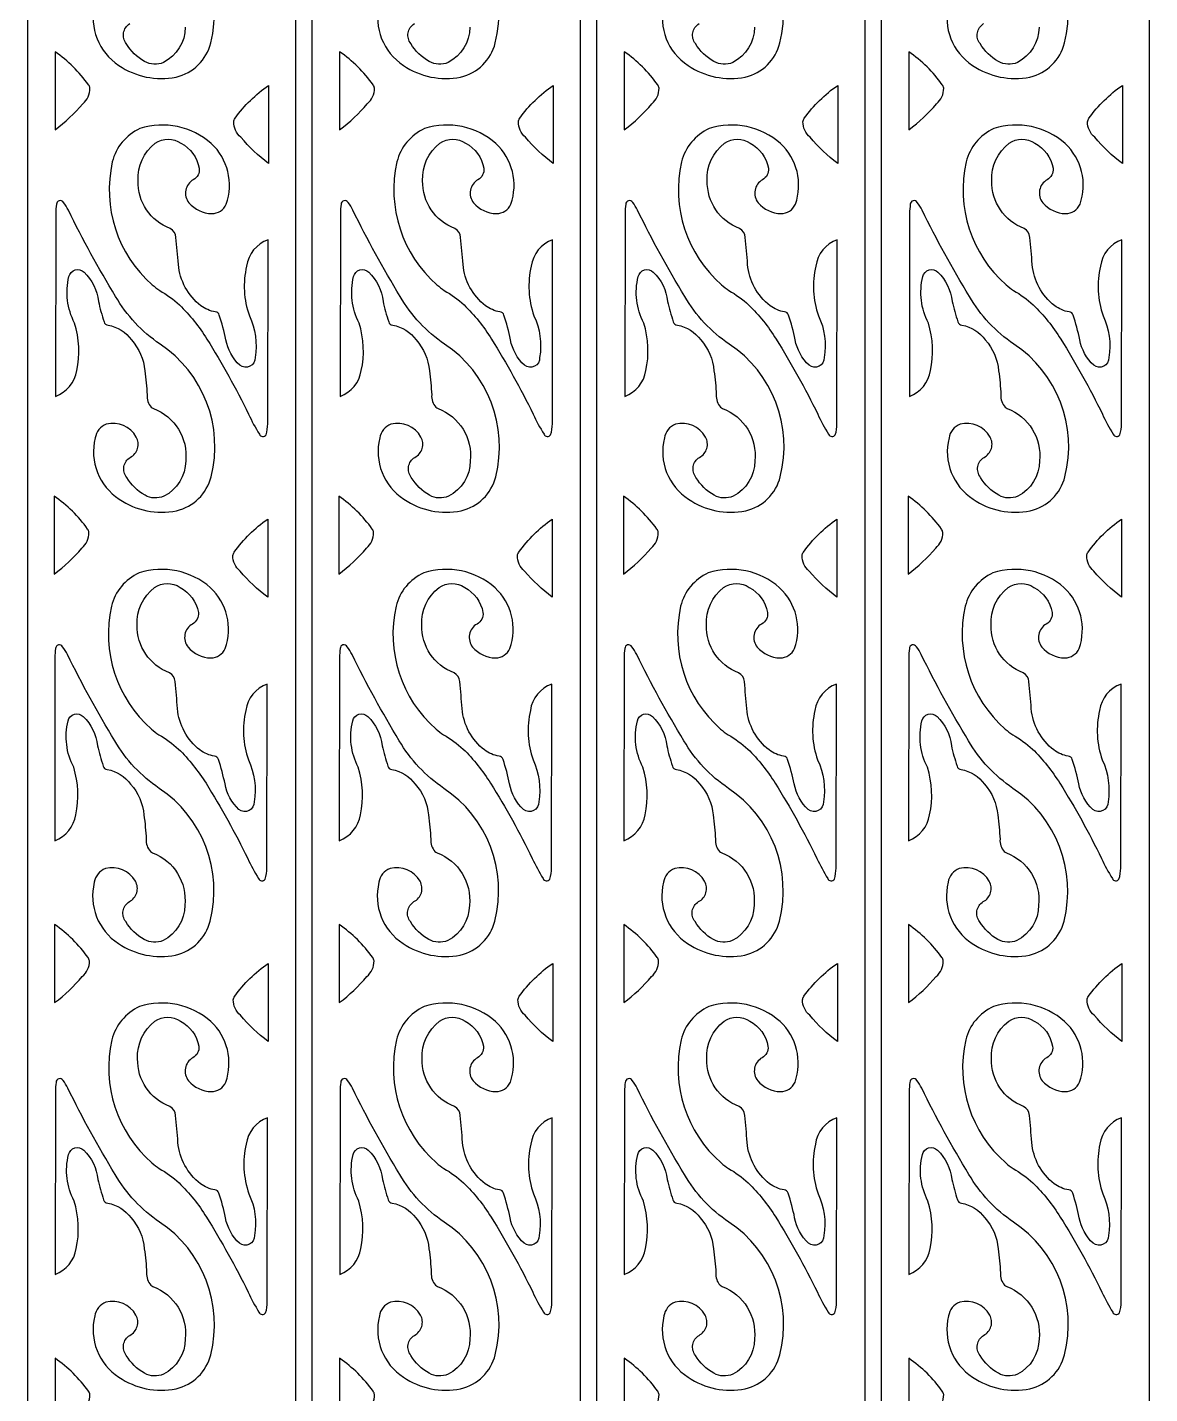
# Model space of a CAD drawing. Header units: millimetres. Extents: x -473 to 1356, y -998 to 3157.
# Drawn here: x -473 to -55, y -499 to 10 of the extents above; entities that cross this region are included whole.
import ezdxf

# ---------------------------------------------------------------- set-up
doc = ezdxf.new("R2010")
doc.units = ezdxf.units.MM
doc.layers.add('Default', color=70, linetype='Continuous')

msp = doc.modelspace()

# ---------------------------------------------------------------- linework, layer by layer
at = {"layer": 'Default'}
for points in [[(-473.5, -998), (-373.5, -998), (-373.5, 998), (-473.5, 998)], [(-367.5, -998), (-267.5, -998), (-267.5, 998), (-367.5, 998)], [(-261.5, -998), (-161.5, -998), (-161.5, 998), (-261.5, 998)], [(-155.5, -998), (-55.5, -998), (-55.5, 998), (-155.5, 998)]]:
    msp.add_lwpolyline(points, close=True, dxfattribs=at)
for points in [[(-448.39, 18.75, 0.320078), (-439.42, -4.04, 0.200642), (-418.12, -8.39, 0.28207), (-405.22, 4.32, 0.317808), (-424.24, 53.76, -0.11268)], [(-342.39, 18.75, 0.320078), (-333.42, -4.04, 0.200642), (-312.12, -8.39, 0.28207), (-299.22, 4.32, 0.317808), (-318.24, 53.76, -0.11268)], [(-236.39, 18.75, 0.320078), (-227.42, -4.04, 0.200642), (-206.12, -8.39, 0.28207), (-193.22, 4.32, 0.317808), (-212.24, 53.76, -0.11268)], [(-130.39, 18.75, 0.320078), (-121.42, -4.04, 0.200642), (-100.12, -8.39, 0.28207), (-87.22, 4.32, 0.317808), (-106.24, 53.76, -0.11268)], [(-414.69, 10.18, -0.280497), (-422.78, -2.95, -0.229128), (-429.83, -2.6, -0.128022), (-436.66, 4.08, -0.447908), (-435.34, 11.54, 0.425572)], [(-308.69, 10.18, -0.280497), (-316.78, -2.95, -0.229128), (-323.83, -2.6, -0.128022), (-330.66, 4.08, -0.447908), (-329.34, 11.54, 0.425572)], [(-202.69, 10.18, -0.280497), (-210.78, -2.95, -0.229128), (-217.83, -2.6, -0.128022), (-224.66, 4.08, -0.447908), (-223.34, 11.54, 0.425572)], [(-96.69, 10.18, -0.280497), (-104.78, -2.95, -0.229128), (-111.83, -2.6, -0.128022), (-118.66, 4.08, -0.447908), (-117.34, 11.54, 0.425572)]]:
    msp.add_lwpolyline(points, format="xyb", dxfattribs=at)
for points in [[(-450.72, -11.24, 0.086422), (-463.18, 1.03), (-463.18, -28.04, 0.059153), (-452.88, -18.34, 0.225593), (-450.21, -12.52, 0.123179)], [(-344.72, -11.24, 0.086422), (-357.18, 1.03), (-357.18, -28.04, 0.059153), (-346.88, -18.34, 0.225593), (-344.21, -12.52, 0.123179)], [(-238.72, -11.24, 0.086422), (-251.18, 1.03), (-251.18, -28.04, 0.059153), (-240.88, -18.34, 0.225593), (-238.21, -12.52, 0.123179)], [(-132.72, -11.24, 0.086422), (-145.18, 1.03), (-145.18, -28.04, 0.059153), (-134.88, -18.34, 0.225593), (-132.21, -12.52, 0.123179)], [(-396.12, -23.73, -0.086422), (-383.66, -11.47), (-383.66, -40.53, -0.059153), (-393.96, -30.83, -0.225593), (-396.63, -25.01, -0.123179)], [(-290.12, -23.73, -0.086422), (-277.66, -11.47), (-277.66, -40.53, -0.059153), (-287.96, -30.83, -0.225593), (-290.63, -25.01, -0.123179)], [(-184.12, -23.73, -0.086422), (-171.66, -11.47), (-171.66, -40.53, -0.059153), (-181.96, -30.83, -0.225593), (-184.63, -25.01, -0.123179)], [(-78.12, -23.73, -0.086422), (-65.66, -11.47), (-65.66, -40.53, -0.059153), (-75.96, -30.83, -0.225593), (-78.63, -25.01, -0.123179)], [(-387.07, -141.44, 0.607532), (-384.6, -141.69, 0.07766), (-383.96, -137.56), (-383.85, -69, 0.277254), (-391.84, -78.83, 0.142966), (-390.82, -97.3, -0.151279), (-388.69, -112.91, -0.633105), (-394.35, -115.79, -0.158849), (-399.56, -106.24, 0.032552), (-402, -97.1, 0.334294), (-403.49, -95.91, -0.113342), (-408.87, -93.57, -0.21106), (-417.24, -78.16, 0.007665), (-418.14, -68.1, 0.27104), (-420.27, -64.8, -0.318961), (-432.27, -47, -0.248162), (-425.83, -33.06, -0.315785), (-416.29, -32.99, -0.22883), (-409.49, -42.37, -0.306777), (-411.68, -46.63, 0.462418), (-413.32, -55.22, 0.21084), (-404.81, -59.27, 0.289861), (-399.43, -55.77, 0.297574), (-404.99, -33.12, 0.265986), (-431.55, -27.6, 0.230924), (-441.85, -40.02, 0.274729), (-426.96, -85.8, 0.02583), (-424.2, -87.89, -0.050438), (-416.85, -93.21, -0.057018), (-406.63, -105.99, -0.026241), (-391.11, -133.98, 0.03256)], [(-281.07, -141.44, 0.607532), (-278.6, -141.69, 0.07766), (-277.96, -137.56), (-277.85, -69, 0.277254), (-285.84, -78.83, 0.142966), (-284.82, -97.3, -0.151279), (-282.69, -112.91, -0.633105), (-288.35, -115.79, -0.158849), (-293.56, -106.24, 0.032552), (-296, -97.1, 0.334294), (-297.49, -95.91, -0.113342), (-302.87, -93.57, -0.21106), (-311.24, -78.16, 0.007665), (-312.14, -68.1, 0.27104), (-314.27, -64.8, -0.318961), (-326.27, -47, -0.248162), (-319.83, -33.06, -0.315785), (-310.29, -32.99, -0.22883), (-303.49, -42.37, -0.306777), (-305.68, -46.63, 0.462418), (-307.32, -55.22, 0.21084), (-298.81, -59.27, 0.289861), (-293.43, -55.77, 0.297574), (-298.99, -33.12, 0.265986), (-325.55, -27.6, 0.230924), (-335.85, -40.02, 0.274729), (-320.96, -85.8, 0.02583), (-318.2, -87.89, -0.050438), (-310.85, -93.21, -0.057018), (-300.63, -105.99, -0.026241), (-285.11, -133.98, 0.03256)], [(-175.07, -141.44, 0.607532), (-172.6, -141.69, 0.07766), (-171.96, -137.56), (-171.85, -69, 0.277254), (-179.84, -78.83, 0.142966), (-178.82, -97.3, -0.151279), (-176.69, -112.91, -0.633105), (-182.35, -115.79, -0.158849), (-187.56, -106.24, 0.032552), (-190, -97.1, 0.334294), (-191.49, -95.91, -0.113342), (-196.87, -93.57, -0.21106), (-205.24, -78.16, 0.007665), (-206.14, -68.1, 0.27104), (-208.27, -64.8, -0.318961), (-220.27, -47, -0.248162), (-213.83, -33.06, -0.315785), (-204.29, -32.99, -0.22883), (-197.49, -42.37, -0.306777), (-199.68, -46.63, 0.462418), (-201.32, -55.22, 0.21084), (-192.81, -59.27, 0.289861), (-187.43, -55.77, 0.297574), (-192.99, -33.12, 0.265986), (-219.55, -27.6, 0.230924), (-229.85, -40.02, 0.274729), (-214.96, -85.8, 0.02583), (-212.2, -87.89, -0.050438), (-204.85, -93.21, -0.057018), (-194.63, -105.99, -0.026241), (-179.11, -133.98, 0.03256)], [(-69.07, -141.44, 0.607532), (-66.6, -141.69, 0.07766), (-65.96, -137.56), (-65.85, -69, 0.277254), (-73.84, -78.83, 0.142966), (-72.82, -97.3, -0.151279), (-70.69, -112.91, -0.633105), (-76.35, -115.79, -0.158849), (-81.56, -106.24, 0.032552), (-84, -97.1, 0.334294), (-85.49, -95.91, -0.113342), (-90.87, -93.57, -0.21106), (-99.24, -78.16, 0.007665), (-100.14, -68.1, 0.27104), (-102.27, -64.8, -0.318961), (-114.27, -47, -0.248162), (-107.83, -33.06, -0.315785), (-98.29, -32.99, -0.22883), (-91.49, -42.37, -0.306777), (-93.68, -46.63, 0.462418), (-95.32, -55.22, 0.21084), (-86.81, -59.27, 0.289861), (-81.43, -55.77, 0.297574), (-86.99, -33.12, 0.265986), (-113.55, -27.6, 0.230924), (-123.85, -40.02, 0.274729), (-108.96, -85.8, 0.02583), (-106.2, -87.89, -0.050438), (-98.85, -93.21, -0.057018), (-88.63, -105.99, -0.026241), (-73.11, -133.98, 0.03256)], [(-455.11, -117.76, 0.127135), (-455.91, -100.03, -0.182839), (-457.99, -82.73, -0.592913), (-452.36, -81.08, -0.173801), (-447.03, -91.98, 0.025056), (-444.92, -99.54, 0.347821), (-443.41, -100.79, -0.184511), (-434.71, -106.3, -0.161269), (-429.76, -117.79, -0.022687), (-428.91, -126.81, 0.203133), (-427.35, -131.39, 0.103035), (-426.55, -131.89, -0.341915), (-414.53, -151.43, -0.280497), (-422.62, -164.56, -0.229128), (-429.67, -164.22, -0.128022), (-436.49, -157.54, -0.447908), (-435.18, -150.08, 0.425572), (-432.92, -142.5, 0.33808), (-444.08, -137.75, 0.274435), (-448.23, -142.86, 0.320078), (-439.25, -165.66, 0.200642), (-417.96, -170, 0.28207), (-405.06, -157.3, 0.317808), (-424.08, -107.86, -0.11268), (-440.64, -90.12, -0.023318), (-458.23, -57.99, 0.043642), (-460.05, -55.09, 0.776457), (-462.64, -55.79, 0.045129), (-462.89, -59.14), (-463, -127.4, 0.264519)], [(-349.11, -117.76, 0.127135), (-349.91, -100.03, -0.182839), (-351.99, -82.73, -0.592913), (-346.36, -81.08, -0.173801), (-341.03, -91.98, 0.025056), (-338.92, -99.54, 0.347821), (-337.41, -100.79, -0.184511), (-328.71, -106.3, -0.161269), (-323.76, -117.79, -0.022687), (-322.91, -126.81, 0.203133), (-321.35, -131.39, 0.103035), (-320.55, -131.89, -0.341915), (-308.53, -151.43, -0.280497), (-316.62, -164.56, -0.229128), (-323.67, -164.22, -0.128022), (-330.49, -157.54, -0.447908), (-329.18, -150.08, 0.425572), (-326.92, -142.5, 0.33808), (-338.08, -137.75, 0.274435), (-342.23, -142.86, 0.320078), (-333.25, -165.66, 0.200642), (-311.96, -170, 0.28207), (-299.06, -157.3, 0.317808), (-318.08, -107.86, -0.11268), (-334.64, -90.12, -0.023318), (-352.23, -57.99, 0.043642), (-354.05, -55.09, 0.776457), (-356.64, -55.79, 0.045129), (-356.89, -59.14), (-357, -127.4, 0.264519)], [(-243.11, -117.76, 0.127135), (-243.91, -100.03, -0.182839), (-245.99, -82.73, -0.592913), (-240.36, -81.08, -0.173801), (-235.03, -91.98, 0.025056), (-232.92, -99.54, 0.347821), (-231.41, -100.79, -0.184511), (-222.71, -106.3, -0.161269), (-217.76, -117.79, -0.022687), (-216.91, -126.81, 0.203133), (-215.35, -131.39, 0.103035), (-214.55, -131.89, -0.341915), (-202.53, -151.43, -0.280497), (-210.62, -164.56, -0.229128), (-217.67, -164.22, -0.128022), (-224.49, -157.54, -0.447908), (-223.18, -150.08, 0.425572), (-220.92, -142.5, 0.33808), (-232.08, -137.75, 0.274435), (-236.23, -142.86, 0.320078), (-227.25, -165.66, 0.200642), (-205.96, -170, 0.28207), (-193.06, -157.3, 0.317808), (-212.08, -107.86, -0.11268), (-228.64, -90.12, -0.023318), (-246.23, -57.99, 0.043642), (-248.05, -55.09, 0.776457), (-250.64, -55.79, 0.045129), (-250.89, -59.14), (-251, -127.4, 0.264519)], [(-137.11, -117.76, 0.127135), (-137.91, -100.03, -0.182839), (-139.99, -82.73, -0.592913), (-134.36, -81.08, -0.173801), (-129.03, -91.98, 0.025056), (-126.92, -99.54, 0.347821), (-125.41, -100.79, -0.184511), (-116.71, -106.3, -0.161269), (-111.76, -117.79, -0.022687), (-110.91, -126.81, 0.203133), (-109.35, -131.39, 0.103035), (-108.55, -131.89, -0.341915), (-96.53, -151.43, -0.280497), (-104.62, -164.56, -0.229128), (-111.67, -164.22, -0.128022), (-118.49, -157.54, -0.447908), (-117.18, -150.08, 0.425572), (-114.92, -142.5, 0.33808), (-126.08, -137.75, 0.274435), (-130.23, -142.86, 0.320078), (-121.25, -165.66, 0.200642), (-99.96, -170, 0.28207), (-87.06, -157.3, 0.317808), (-106.08, -107.86, -0.11268), (-122.64, -90.12, -0.023318), (-140.23, -57.99, 0.043642), (-142.05, -55.09, 0.776457), (-144.64, -55.79, 0.045129), (-144.89, -59.14), (-145, -127.4, 0.264519)], [(-451.04, -176.79, 0.086422), (-463.5, -164.52), (-463.5, -193.59, 0.059153), (-453.2, -183.89, 0.225593), (-450.54, -178.07, 0.123179)], [(-345.04, -176.79, 0.086422), (-357.5, -164.52), (-357.5, -193.59, 0.059153), (-347.2, -183.89, 0.225593), (-344.54, -178.07, 0.123179)], [(-239.04, -176.79, 0.086422), (-251.5, -164.52), (-251.5, -193.59, 0.059153), (-241.2, -183.89, 0.225593), (-238.54, -178.07, 0.123179)], [(-133.04, -176.79, 0.086422), (-145.5, -164.52), (-145.5, -193.59, 0.059153), (-135.2, -183.89, 0.225593), (-132.54, -178.07, 0.123179)], [(-396.44, -185.37, -0.086422), (-383.99, -173.11), (-383.99, -202.17, -0.059153), (-394.29, -192.47, -0.225593), (-396.95, -186.65, -0.123179)], [(-396.44, -185.37, -0.086422), (-383.99, -173.11), (-383.99, -202.17, -0.059153), (-394.29, -192.47, -0.225593), (-396.95, -186.65, -0.123179)], [(-290.44, -185.37, -0.086422), (-277.99, -173.11), (-277.99, -202.17, -0.059153), (-288.29, -192.47, -0.225593), (-290.95, -186.65, -0.123179)], [(-290.44, -185.37, -0.086422), (-277.99, -173.11), (-277.99, -202.17, -0.059153), (-288.29, -192.47, -0.225593), (-290.95, -186.65, -0.123179)], [(-184.44, -185.37, -0.086422), (-171.99, -173.11), (-171.99, -202.17, -0.059153), (-182.29, -192.47, -0.225593), (-184.95, -186.65, -0.123179)], [(-184.44, -185.37, -0.086422), (-171.99, -173.11), (-171.99, -202.17, -0.059153), (-182.29, -192.47, -0.225593), (-184.95, -186.65, -0.123179)], [(-78.44, -185.37, -0.086422), (-65.99, -173.11), (-65.99, -202.17, -0.059153), (-76.29, -192.47, -0.225593), (-78.95, -186.65, -0.123179)], [(-78.44, -185.37, -0.086422), (-65.99, -173.11), (-65.99, -202.17, -0.059153), (-76.29, -192.47, -0.225593), (-78.95, -186.65, -0.123179)], [(-387.39, -307, 0.607532), (-384.93, -307.24, 0.07766), (-384.28, -303.11), (-384.17, -234.55, 0.277254), (-392.16, -244.38, 0.142966), (-391.15, -262.85, -0.151279), (-389.01, -278.46, -0.633105), (-394.67, -281.34, -0.158849), (-399.88, -271.79, 0.032552), (-402.33, -262.65, 0.334294), (-403.82, -261.46, -0.113342), (-409.2, -259.12, -0.21106), (-417.57, -243.71, 0.007665), (-418.46, -233.65, 0.27104), (-420.59, -230.35, -0.318961), (-432.59, -212.55, -0.248162), (-426.16, -198.61, -0.315785), (-416.62, -198.54, -0.22883), (-409.81, -207.92, -0.306777), (-412.01, -212.18, 0.462418), (-413.65, -220.77, 0.21084), (-405.13, -224.82, 0.289861), (-399.76, -221.32, 0.297574), (-405.32, -198.67, 0.265986), (-431.87, -193.15, 0.230924), (-442.18, -205.57, 0.274729), (-427.28, -251.35, 0.02583), (-424.52, -253.44, -0.050438), (-417.17, -258.76, -0.057018), (-406.95, -271.54, -0.026241), (-391.43, -299.53, 0.03256)], [(-281.39, -307, 0.607532), (-278.93, -307.24, 0.07766), (-278.28, -303.11), (-278.17, -234.55, 0.277254), (-286.16, -244.38, 0.142966), (-285.15, -262.85, -0.151279), (-283.01, -278.46, -0.633105), (-288.67, -281.34, -0.158849), (-293.88, -271.79, 0.032552), (-296.33, -262.65, 0.334294), (-297.82, -261.46, -0.113342), (-303.2, -259.12, -0.21106), (-311.57, -243.71, 0.007665), (-312.46, -233.65, 0.27104), (-314.59, -230.35, -0.318961), (-326.59, -212.55, -0.248162), (-320.16, -198.61, -0.315785), (-310.62, -198.54, -0.22883), (-303.81, -207.92, -0.306777), (-306.01, -212.18, 0.462418), (-307.65, -220.77, 0.21084), (-299.13, -224.82, 0.289861), (-293.76, -221.32, 0.297574), (-299.32, -198.67, 0.265986), (-325.87, -193.15, 0.230924), (-336.18, -205.57, 0.274729), (-321.28, -251.35, 0.02583), (-318.52, -253.44, -0.050438), (-311.17, -258.76, -0.057018), (-300.95, -271.54, -0.026241), (-285.43, -299.53, 0.03256)], [(-175.39, -307, 0.607532), (-172.93, -307.24, 0.07766), (-172.28, -303.11), (-172.17, -234.55, 0.277254), (-180.16, -244.38, 0.142966), (-179.15, -262.85, -0.151279), (-177.01, -278.46, -0.633105), (-182.67, -281.34, -0.158849), (-187.88, -271.79, 0.032552), (-190.33, -262.65, 0.334294), (-191.82, -261.46, -0.113342), (-197.2, -259.12, -0.21106), (-205.57, -243.71, 0.007665), (-206.46, -233.65, 0.27104), (-208.59, -230.35, -0.318961), (-220.59, -212.55, -0.248162), (-214.16, -198.61, -0.315785), (-204.62, -198.54, -0.22883), (-197.81, -207.92, -0.306777), (-200.01, -212.18, 0.462418), (-201.65, -220.77, 0.21084), (-193.13, -224.82, 0.289861), (-187.76, -221.32, 0.297574), (-193.32, -198.67, 0.265986), (-219.87, -193.15, 0.230924), (-230.18, -205.57, 0.274729), (-215.28, -251.35, 0.02583), (-212.52, -253.44, -0.050438), (-205.17, -258.76, -0.057018), (-194.95, -271.54, -0.026241), (-179.43, -299.53, 0.03256)], [(-69.39, -307, 0.607532), (-66.93, -307.24, 0.07766), (-66.28, -303.11), (-66.17, -234.55, 0.277254), (-74.16, -244.38, 0.142966), (-73.15, -262.85, -0.151279), (-71.01, -278.46, -0.633105), (-76.67, -281.34, -0.158849), (-81.88, -271.79, 0.032552), (-84.33, -262.65, 0.334294), (-85.82, -261.46, -0.113342), (-91.2, -259.12, -0.21106), (-99.57, -243.71, 0.007665), (-100.46, -233.65, 0.27104), (-102.59, -230.35, -0.318961), (-114.59, -212.55, -0.248162), (-108.16, -198.61, -0.315785), (-98.62, -198.54, -0.22883), (-91.81, -207.92, -0.306777), (-94.01, -212.18, 0.462418), (-95.65, -220.77, 0.21084), (-87.13, -224.82, 0.289861), (-81.76, -221.32, 0.297574), (-87.32, -198.67, 0.265986), (-113.87, -193.15, 0.230924), (-124.18, -205.57, 0.274729), (-109.28, -251.35, 0.02583), (-106.52, -253.44, -0.050438), (-99.17, -258.76, -0.057018), (-88.95, -271.54, -0.026241), (-73.43, -299.53, 0.03256)], [(-455.44, -283.31, 0.127135), (-456.23, -265.58, -0.182839), (-458.31, -248.29, -0.592913), (-452.68, -246.63, -0.173801), (-447.36, -257.53, 0.025056), (-445.24, -265.09, 0.347821), (-443.73, -266.34, -0.184511), (-435.03, -271.85, -0.161269), (-430.09, -283.34, -0.022687), (-429.23, -292.36, 0.203133), (-427.67, -296.94, 0.103035), (-426.88, -297.44, -0.341915), (-414.86, -316.98, -0.280497), (-422.94, -330.12, -0.229128), (-429.99, -329.77, -0.128022), (-436.82, -323.09, -0.447908), (-435.5, -315.63, 0.425572), (-433.24, -308.05, 0.33808), (-444.4, -303.3, 0.274435), (-448.55, -308.41, 0.320078), (-439.58, -331.21, 0.200642), (-418.29, -335.55, 0.28207), (-405.39, -322.85, 0.317808), (-424.4, -273.41, -0.11268), (-440.96, -255.67, -0.023318), (-458.56, -223.54, 0.043642), (-460.38, -220.64, 0.776457), (-462.96, -221.34, 0.045129), (-463.21, -224.69), (-463.32, -292.95, 0.264519)], [(-349.44, -283.31, 0.127135), (-350.23, -265.58, -0.182839), (-352.31, -248.29, -0.592913), (-346.68, -246.63, -0.173801), (-341.36, -257.53, 0.025056), (-339.24, -265.09, 0.347821), (-337.73, -266.34, -0.184511), (-329.03, -271.85, -0.161269), (-324.09, -283.34, -0.022687), (-323.23, -292.36, 0.203133), (-321.67, -296.94, 0.103035), (-320.88, -297.44, -0.341915), (-308.86, -316.98, -0.280497), (-316.94, -330.12, -0.229128), (-323.99, -329.77, -0.128022), (-330.82, -323.09, -0.447908), (-329.5, -315.63, 0.425572), (-327.24, -308.05, 0.33808), (-338.4, -303.3, 0.274435), (-342.55, -308.41, 0.320078), (-333.58, -331.21, 0.200642), (-312.29, -335.55, 0.28207), (-299.39, -322.85, 0.317808), (-318.4, -273.41, -0.11268), (-334.96, -255.67, -0.023318), (-352.56, -223.54, 0.043642), (-354.38, -220.64, 0.776457), (-356.96, -221.34, 0.045129), (-357.21, -224.69), (-357.32, -292.95, 0.264519)], [(-243.44, -283.31, 0.127135), (-244.23, -265.58, -0.182839), (-246.31, -248.29, -0.592913), (-240.68, -246.63, -0.173801), (-235.36, -257.53, 0.025056), (-233.24, -265.09, 0.347821), (-231.73, -266.34, -0.184511), (-223.03, -271.85, -0.161269), (-218.09, -283.34, -0.022687), (-217.23, -292.36, 0.203133), (-215.67, -296.94, 0.103035), (-214.88, -297.44, -0.341915), (-202.86, -316.98, -0.280497), (-210.94, -330.12, -0.229128), (-217.99, -329.77, -0.128022), (-224.82, -323.09, -0.447908), (-223.5, -315.63, 0.425572), (-221.24, -308.05, 0.33808), (-232.4, -303.3, 0.274435), (-236.55, -308.41, 0.320078), (-227.58, -331.21, 0.200642), (-206.29, -335.55, 0.28207), (-193.39, -322.85, 0.317808), (-212.4, -273.41, -0.11268), (-228.96, -255.67, -0.023318), (-246.56, -223.54, 0.043642), (-248.38, -220.64, 0.776457), (-250.96, -221.34, 0.045129), (-251.21, -224.69), (-251.32, -292.95, 0.264519)], [(-137.44, -283.31, 0.127135), (-138.23, -265.58, -0.182839), (-140.31, -248.29, -0.592913), (-134.68, -246.63, -0.173801), (-129.36, -257.53, 0.025056), (-127.24, -265.09, 0.347821), (-125.73, -266.34, -0.184511), (-117.03, -271.85, -0.161269), (-112.09, -283.34, -0.022687), (-111.23, -292.36, 0.203133), (-109.67, -296.94, 0.103035), (-108.88, -297.44, -0.341915), (-96.86, -316.98, -0.280497), (-104.94, -330.12, -0.229128), (-111.99, -329.77, -0.128022), (-118.82, -323.09, -0.447908), (-117.5, -315.63, 0.425572), (-115.24, -308.05, 0.33808), (-126.4, -303.3, 0.274435), (-130.55, -308.41, 0.320078), (-121.58, -331.21, 0.200642), (-100.29, -335.55, 0.28207), (-87.39, -322.85, 0.317808), (-106.4, -273.41, -0.11268), (-122.96, -255.67, -0.023318), (-140.56, -223.54, 0.043642), (-142.38, -220.64, 0.776457), (-144.96, -221.34, 0.045129), (-145.21, -224.69), (-145.32, -292.95, 0.264519)], [(-450.88, -336.45, 0.086422), (-463.34, -324.18), (-463.34, -353.25, 0.059153), (-453.04, -343.54, 0.225593), (-450.37, -337.72, 0.123179)], [(-344.88, -336.45, 0.086422), (-357.34, -324.18), (-357.34, -353.25, 0.059153), (-347.04, -343.54, 0.225593), (-344.37, -337.72, 0.123179)], [(-238.88, -336.45, 0.086422), (-251.34, -324.18), (-251.34, -353.25, 0.059153), (-241.04, -343.54, 0.225593), (-238.37, -337.72, 0.123179)], [(-132.88, -336.45, 0.086422), (-145.34, -324.18), (-145.34, -353.25, 0.059153), (-135.04, -343.54, 0.225593), (-132.37, -337.72, 0.123179)], [(-396.28, -350.9, -0.086422), (-383.82, -338.63), (-383.82, -367.7, -0.059153), (-394.12, -357.99, -0.225593), (-396.79, -352.17, -0.123179)], [(-290.28, -350.9, -0.086422), (-277.82, -338.63), (-277.82, -367.7, -0.059153), (-288.12, -357.99, -0.225593), (-290.79, -352.17, -0.123179)], [(-184.28, -350.9, -0.086422), (-171.82, -338.63), (-171.82, -367.7, -0.059153), (-182.12, -357.99, -0.225593), (-184.79, -352.17, -0.123179)], [(-78.28, -350.9, -0.086422), (-65.82, -338.63), (-65.82, -367.7, -0.059153), (-76.12, -357.99, -0.225593), (-78.79, -352.17, -0.123179)], [(-387.23, -468.61, 0.607532), (-384.76, -468.85, 0.07766), (-384.12, -464.72), (-384.01, -396.16, 0.277254), (-392, -406, 0.142966), (-390.98, -424.47, -0.151279), (-388.85, -440.07, -0.633105), (-394.51, -442.95, -0.158849), (-399.72, -433.41, 0.032552), (-402.17, -424.26, 0.334294), (-403.66, -423.07, -0.113342), (-409.03, -420.73, -0.21106), (-417.4, -405.32, 0.007665), (-418.3, -395.27, 0.27104), (-420.43, -391.96, -0.318961), (-432.43, -374.16, -0.248162), (-426, -360.22, -0.315785), (-416.46, -360.16, -0.22883), (-409.65, -369.53, -0.306777), (-411.85, -373.79, 0.462418), (-413.48, -382.39, 0.21084), (-404.97, -386.43, 0.289861), (-399.59, -382.93, 0.297574), (-405.16, -360.28, 0.265986), (-431.71, -354.76, 0.230924), (-442.02, -367.18, 0.274729), (-427.12, -412.97, 0.02583), (-424.36, -415.05, -0.050438), (-417.01, -420.37, -0.057018), (-406.79, -433.15, -0.026241), (-391.27, -461.14, 0.03256)], [(-281.23, -468.61, 0.607532), (-278.76, -468.85, 0.07766), (-278.12, -464.72), (-278.01, -396.16, 0.277254), (-286, -406, 0.142966), (-284.98, -424.47, -0.151279), (-282.85, -440.07, -0.633105), (-288.51, -442.95, -0.158849), (-293.72, -433.41, 0.032552), (-296.17, -424.26, 0.334294), (-297.66, -423.07, -0.113342), (-303.03, -420.73, -0.21106), (-311.4, -405.32, 0.007665), (-312.3, -395.27, 0.27104), (-314.43, -391.96, -0.318961), (-326.43, -374.16, -0.248162), (-320, -360.22, -0.315785), (-310.46, -360.16, -0.22883), (-303.65, -369.53, -0.306777), (-305.85, -373.79, 0.462418), (-307.48, -382.39, 0.21084), (-298.97, -386.43, 0.289861), (-293.59, -382.93, 0.297574), (-299.16, -360.28, 0.265986), (-325.71, -354.76, 0.230924), (-336.02, -367.18, 0.274729), (-321.12, -412.97, 0.02583), (-318.36, -415.05, -0.050438), (-311.01, -420.37, -0.057018), (-300.79, -433.15, -0.026241), (-285.27, -461.14, 0.03256)], [(-175.23, -468.61, 0.607532), (-172.76, -468.85, 0.07766), (-172.12, -464.72), (-172.01, -396.16, 0.277254), (-180, -406, 0.142966), (-178.98, -424.47, -0.151279), (-176.85, -440.07, -0.633105), (-182.51, -442.95, -0.158849), (-187.72, -433.41, 0.032552), (-190.17, -424.26, 0.334294), (-191.66, -423.07, -0.113342), (-197.03, -420.73, -0.21106), (-205.4, -405.32, 0.007665), (-206.3, -395.27, 0.27104), (-208.43, -391.96, -0.318961), (-220.43, -374.16, -0.248162), (-214, -360.22, -0.315785), (-204.46, -360.16, -0.22883), (-197.65, -369.53, -0.306777), (-199.85, -373.79, 0.462418), (-201.48, -382.39, 0.21084), (-192.97, -386.43, 0.289861), (-187.59, -382.93, 0.297574), (-193.16, -360.28, 0.265986), (-219.71, -354.76, 0.230924), (-230.02, -367.18, 0.274729), (-215.12, -412.97, 0.02583), (-212.36, -415.05, -0.050438), (-205.01, -420.37, -0.057018), (-194.79, -433.15, -0.026241), (-179.27, -461.14, 0.03256)], [(-69.23, -468.61, 0.607532), (-66.76, -468.85, 0.07766), (-66.12, -464.72), (-66.01, -396.16, 0.277254), (-74, -406, 0.142966), (-72.98, -424.47, -0.151279), (-70.85, -440.07, -0.633105), (-76.51, -442.95, -0.158849), (-81.72, -433.41, 0.032552), (-84.17, -424.26, 0.334294), (-85.66, -423.07, -0.113342), (-91.03, -420.73, -0.21106), (-99.4, -405.32, 0.007665), (-100.3, -395.27, 0.27104), (-102.43, -391.96, -0.318961), (-114.43, -374.16, -0.248162), (-108, -360.22, -0.315785), (-98.46, -360.16, -0.22883), (-91.65, -369.53, -0.306777), (-93.85, -373.79, 0.462418), (-95.48, -382.39, 0.21084), (-86.97, -386.43, 0.289861), (-81.59, -382.93, 0.297574), (-87.16, -360.28, 0.265986), (-113.71, -354.76, 0.230924), (-124.02, -367.18, 0.274729), (-109.12, -412.97, 0.02583), (-106.36, -415.05, -0.050438), (-99.01, -420.37, -0.057018), (-88.79, -433.15, -0.026241), (-73.27, -461.14, 0.03256)], [(-455.28, -444.92, 0.127135), (-456.07, -427.19, -0.182839), (-458.15, -409.9, -0.592913), (-452.52, -408.25, -0.173801), (-447.2, -419.14, 0.025056), (-445.08, -426.71, 0.347821), (-443.57, -427.95, -0.184511), (-434.87, -433.46, -0.161269), (-429.93, -444.95, -0.022687), (-429.07, -453.97, 0.203133), (-427.51, -458.55, 0.103035), (-426.71, -459.06, -0.341915), (-414.69, -478.59, -0.280497), (-422.78, -491.73, -0.229128), (-429.83, -491.38, -0.128022), (-436.66, -484.7, -0.447908), (-435.34, -477.24, 0.425572), (-433.08, -469.66, 0.33808), (-444.24, -464.91, 0.274435), (-448.39, -470.02, 0.320078), (-439.42, -492.82, 0.200642), (-418.12, -497.16, 0.28207), (-405.22, -484.46, 0.317808), (-424.24, -435.02, -0.11268), (-440.8, -417.29, -0.023318), (-458.4, -385.15, 0.043642), (-460.21, -382.26, 0.776457), (-462.8, -382.96, 0.045129), (-463.05, -386.3), (-463.16, -454.57, 0.264519)], [(-349.28, -444.92, 0.127135), (-350.07, -427.19, -0.182839), (-352.15, -409.9, -0.592913), (-346.52, -408.25, -0.173801), (-341.2, -419.14, 0.025056), (-339.08, -426.71, 0.347821), (-337.57, -427.95, -0.184511), (-328.87, -433.46, -0.161269), (-323.93, -444.95, -0.022687), (-323.07, -453.97, 0.203133), (-321.51, -458.55, 0.103035), (-320.71, -459.06, -0.341915), (-308.69, -478.59, -0.280497), (-316.78, -491.73, -0.229128), (-323.83, -491.38, -0.128022), (-330.66, -484.7, -0.447908), (-329.34, -477.24, 0.425572), (-327.08, -469.66, 0.33808), (-338.24, -464.91, 0.274435), (-342.39, -470.02, 0.320078), (-333.42, -492.82, 0.200642), (-312.12, -497.16, 0.28207), (-299.22, -484.46, 0.317808), (-318.24, -435.02, -0.11268), (-334.8, -417.29, -0.023318), (-352.4, -385.15, 0.043642), (-354.21, -382.26, 0.776457), (-356.8, -382.96, 0.045129), (-357.05, -386.3), (-357.16, -454.57, 0.264519)], [(-243.28, -444.92, 0.127135), (-244.07, -427.19, -0.182839), (-246.15, -409.9, -0.592913), (-240.52, -408.25, -0.173801), (-235.2, -419.14, 0.025056), (-233.08, -426.71, 0.347821), (-231.57, -427.95, -0.184511), (-222.87, -433.46, -0.161269), (-217.93, -444.95, -0.022687), (-217.07, -453.97, 0.203133), (-215.51, -458.55, 0.103035), (-214.71, -459.06, -0.341915), (-202.69, -478.59, -0.280497), (-210.78, -491.73, -0.229128), (-217.83, -491.38, -0.128022), (-224.66, -484.7, -0.447908), (-223.34, -477.24, 0.425572), (-221.08, -469.66, 0.33808), (-232.24, -464.91, 0.274435), (-236.39, -470.02, 0.320078), (-227.42, -492.82, 0.200642), (-206.12, -497.16, 0.28207), (-193.22, -484.46, 0.317808), (-212.24, -435.02, -0.11268), (-228.8, -417.29, -0.023318), (-246.4, -385.15, 0.043642), (-248.21, -382.26, 0.776457), (-250.8, -382.96, 0.045129), (-251.05, -386.3), (-251.16, -454.57, 0.264519)], [(-137.28, -444.92, 0.127135), (-138.07, -427.19, -0.182839), (-140.15, -409.9, -0.592913), (-134.52, -408.25, -0.173801), (-129.2, -419.14, 0.025056), (-127.08, -426.71, 0.347821), (-125.57, -427.95, -0.184511), (-116.87, -433.46, -0.161269), (-111.93, -444.95, -0.022687), (-111.07, -453.97, 0.203133), (-109.51, -458.55, 0.103035), (-108.71, -459.06, -0.341915), (-96.69, -478.59, -0.280497), (-104.78, -491.73, -0.229128), (-111.83, -491.38, -0.128022), (-118.66, -484.7, -0.447908), (-117.34, -477.24, 0.425572), (-115.08, -469.66, 0.33808), (-126.24, -464.91, 0.274435), (-130.39, -470.02, 0.320078), (-121.42, -492.82, 0.200642), (-100.12, -497.16, 0.28207), (-87.22, -484.46, 0.317808), (-106.24, -435.02, -0.11268), (-122.8, -417.29, -0.023318), (-140.4, -385.15, 0.043642), (-142.21, -382.26, 0.776457), (-144.8, -382.96, 0.045129), (-145.05, -386.3), (-145.16, -454.57, 0.264519)], [(-450.72, -498.06, 0.086422), (-463.18, -485.8), (-463.18, -514.86, 0.059153), (-452.88, -505.16, 0.225593), (-450.21, -499.34, 0.123179)], [(-344.72, -498.06, 0.086422), (-357.18, -485.8), (-357.18, -514.86, 0.059153), (-346.88, -505.16, 0.225593), (-344.21, -499.34, 0.123179)], [(-238.72, -498.06, 0.086422), (-251.18, -485.8), (-251.18, -514.86, 0.059153), (-240.88, -505.16, 0.225593), (-238.21, -499.34, 0.123179)], [(-132.72, -498.06, 0.086422), (-145.18, -485.8), (-145.18, -514.86, 0.059153), (-134.88, -505.16, 0.225593), (-132.21, -499.34, 0.123179)]]:
    msp.add_lwpolyline(points, format="xyb", close=True, dxfattribs=at)

doc.saveas('drawing.dxf')
